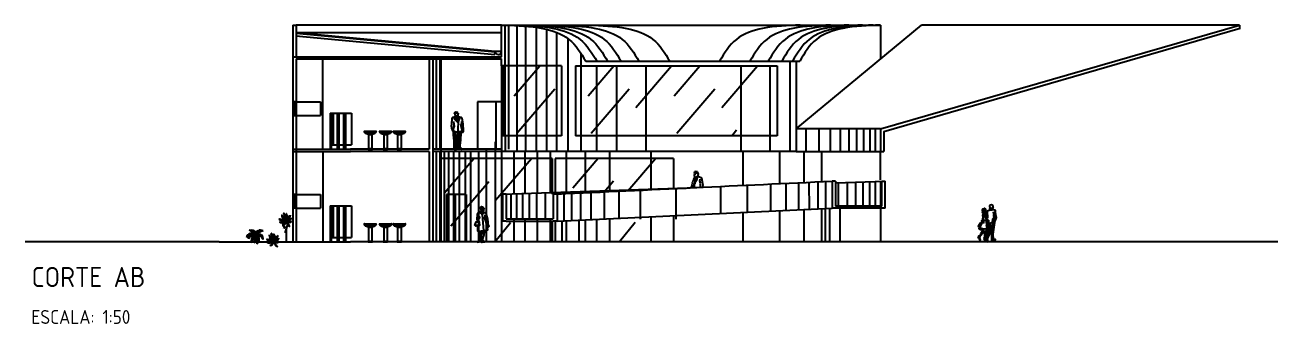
# Model space of a CAD drawing. Extents: x 115 to 1469, y 94 to 338.
# Drawn here: x 300.2 to 355.6, y 208.8 to 222 of the extents above; entities that cross this region are included whole.
import ezdxf

# ---------------------------------------------------------------- set-up
doc = ezdxf.new("R2010")
doc.units = 0
doc.layers.get('0').update_dxf_attribs({"linetype": 'CONTINUOUS'})
for name, color, linetype in [('1', 7, 'CONTINUOUS'), ('HACHURA', 1, 'CONTINUOUS'), ('L_DECA', 7, 'CONTINUOUS'), ('P_LMCT', 8, 'CONTINUOUS'), ('PAREDE', 6, 'CONTINUOUS'), ('VEGETACAO', 3, 'CONTINUOUS')]:
    doc.layers.add(name, color=color, linetype=linetype)
doc.styles.get("Standard").update_dxf_attribs({"font": 'ISOCP'})

# ---------------------------------------------------------------- blocks, each defined once
blk = doc.blocks.new('COQUEIRO')
at = {"layer": 'VEGETACAO', "color": 3, "linetype": 'Continuous'}
blk.add_circle((0.05, -0.16), 0.00953, dxfattribs=at)
for centre, radius, start, end in [((-0.58, 0.16), 0.0956, 230.2731, 263.4617), ((-0.55, 0.14), 0.0892, 207.9143, 243.3658), ((-0.58, 0.16), 0.111, 243.935, 280.8039), ((-0.41, 0.21), 0.215, 205.6847, 228.8035), ((-0.16, 1.15), 1.17, 247.7871, 277.883), ((-0.56, 0.14), 0.105, 246.9866, 292.3414), ((-0.51, 0.16), 0.149, 247.3528, 292.3836), ((-0.34, 0.22), 0.246, 207.5298, 229.9842), ((-0.35, 0.19), 0.194, 208.3365, 242.3039), ((-0.49, 0.2), 0.204, 260.4659, 293.5186), ((-0.25, 0.22), 0.26, 208.4871, 234.6056), ((-0.25, 0.16), 0.185, 206.4168, 243.6353), ((-0.27, 0.46), 0.126, 185.1349, 217.5259), ((-0.21, 0.45), 0.193, 198.128, 215.9464), ((-0.32, 0.36), 0.0712, 188.0675, 242.1386), ((0.09, 0.46), 0.476, 182.9668, 259.2216), ((-0.26, 0.37), 0.135, 200.7567, 234.9528), ((-0.27, 0.33), 0.111, 198.0801, 245.3084), ((-0.22, 0.36), 0.16, 147.4511, 171.1195), ((-0.24, 0.33), 0.131, 143.0351, 174.9902), ((-0.2, 0.36), 0.193, 207.8104, 244.988), ((-0.1, 0.24), 0.304, 210.8208, 234.9726), ((-0.23, 0.31), 0.12, 146.9211, 187.0151), ((-0.17, 0.36), 0.237, 218.3341, 247.2059), ((-0.2, 0.28), 0.13, 151.2763, 189.7632), ((-0.2, 0.28), 0.166, 219.6514, 260.4749), ((-0.15, 0.26), 0.168, 166.1343, 195.0599), ((-0.48, -0.05), 0.476, 289.6767, 5.9315), ((-0.15, 0.15), 0.181, 208.388, 247.9163), ((-0.13, 0.38), 0.295, 236.3634, 257.9949), ((-0.13, 0.24), 0.166, 172.7381, 203.0098), ((-0.13, 0.33), 0.269, 236.824, 265.8), ((-0.01, 0.23), 0.255, 180.5332, 200.9945), ((-0.03, 0.24), 0.289, 217.7478, 242.6917), ((-0.3, 0.33), 0.215, 52.6629, 75.7817), ((0.05, 0.24), 0.305, 184.3339, 203.7587), ((-0.12, 0.31), 0.275, 242.0966, 270.9498), ((-0.26, 0.48), 0.0892, 38.1006, 73.5521), ((-0.3, 0.27), 0.246, 51.4822, 73.9367), ((-0.04, 0.19), 0.185, 182.8812, 217.2905), ((-0.28, 0.51), 0.0956, 18.0047, 51.1933), ((-0.04, 0.53), 0.51, 249.9963, 268.3797), ((-0.26, 0.28), 0.194, 39.1625, 73.1299), ((-0.28, 0.51), 0.111, 0.6626, 37.5314), ((-1.17, -0.1), 1.17, 3.5835, 33.6794), ((-0.27, 0.17), 0.26, 46.8609, 72.9794), ((-0.05, 0.16), 0.142, 182.7518, 227.4485), ((0.05, 0.24), 0.312, 220.1991, 235.6262), ((-0.25, 0.49), 0.105, 349.125, 34.4798), ((-0.22, 0.18), 0.185, 37.8311, 75.0496), ((-0.26, 0.02), 0.304, 46.4938, 70.6456), ((0.09, 0.19), 0.256, 192.2086, 217.6751), ((-0.27, 0.44), 0.149, 349.0829, 34.1136), ((-0.19, 0.09), 0.181, 33.5502, 73.0784), ((0.11, 0.2), 0.259, 193.5624, 222.692), ((-0.03, 0.13), 0.147, 227.1388, 254.0555), ((-0.25, -0.04), 0.289, 38.7747, 63.7186), ((-0.3, 0.41), 0.204, 347.9478, 21.0006), ((0.07, 0.14), 0.167, 191.4918, 237.4538), ((-0.24, -0.12), 0.312, 45.8402, 61.2673), ((-0.33, 0.37), 0.261, 347.4771, 14.0082), ((-0.32, 0.33), 0.276, 343.6236, 11.7485), ((-0.14, -0.02), 0.147, 27.4109, 54.3276), ((-0.44, 0.28), 0.415, 346.7497, 9.4474), ((-0.47, 0.27), 0.466, 342.5956, 3.6479), ((-0.34, 0.22), 0.363, 335.5765, 3.9904), ((-0.27, 0.18), 0.302, 331.7284, 1.2298), ((0.74, 1.47), 1.21, 231.9861, 234.0507), ((-0.31, 0.26), 0.414, 318.8188, 35.0736), ((-0.05, 0.36), 0.139, 46.9209, 70.5892), ((-0.51, 0.87), 1.02, 300.1574, 330.2533), ((-0.29, 0.14), 0.316, 332.7885, 358.0296), ((0.35, 0.22), 0.414, 212.1088, 288.3636), ((-0.05, 0.47), 0.0894, 12.9337, 47.4601), ((-0.02, 0.35), 0.114, 43.0502, 75.0053), ((-0.18, 0.07), 0.225, 355.3484, 24.478), ((0.02, 0.28), 0.275, 269.3624, 294.6035), ((-0.06, 0.46), 0.109, 0.5145, 32.9054), ((-0.01, 0.33), 0.104, 31.0253, 71.1192), ((-0.17, 0.08), 0.223, 0.3652, 25.8318), ((-0.25, 0.38), 0.444, 309.6606, 328.0441), ((-0.01, 0.3), 0.113, 28.2771, 66.7641), ((0.03, 0.13), 0.145, 272.5176, 318.4796), ((-0.04, 0.25), 0.146, 22.9804, 51.906), ((-0.05, 0.14), 0.124, 350.5919, 35.2886), ((0.06, 0.28), 0.262, 268.3023, 297.8037), ((-0.1, 0.42), 0.167, 2.0939, 19.9124), ((-0.04, 0.23), 0.144, 15.0306, 45.3023), ((-0.11, 0.16), 0.222, 17.0459, 37.5071), ((-0.16, 0.13), 0.265, 14.2817, 33.7065), ((-0.07, 0.15), 0.161, 0.7499, 35.1592), ((-0.09, 0.28), 0.239, 307.0906, 335.9438), ((-0.05, 0.1), 0.128, 323.9848, 350.9015), ((-0.09, 0.29), 0.234, 312.2404, 341.2164), ((0.02, 0.42), 0.062, 335.9018, 29.9729), ((0.06, 0.36), 0.316, 272.1505, 300.5643), ((0.01, 0.19), 0.225, 287.2794, 316.409), ((-0.02, 0.39), 0.117, 343.0876, 17.2837), ((-0.01, 0.29), 0.144, 317.5655, 358.3889), ((-0.11, 0.33), 0.257, 320.0455, 341.677), ((-0.16, 0.14), 0.271, 342.4141, 357.8413), ((0.01, 0.37), 0.0962, 332.732, 19.9602), ((-0.05, 0.35), 0.168, 333.0524, 10.23), ((-0.08, 0.33), 0.206, 330.8344, 359.7063), ((0.03, 0.18), 0.223, 292.2962, 317.7628), ((-0.11, 0.18), 0.251, 335.3486, 0.2926), ((0.05, 0.47), 0.405, 279.1695, 300.2219), ((0.12, 0.09), 0.124, 282.5229, 327.2196), ((0.07, 0.45), 0.361, 283.3236, 306.0214), ((0.02, 0.18), 0.158, 330.1241, 9.6524), ((-0.06, 0.21), 0.264, 343.0677, 7.2196), ((0.13, 0.12), 0.161, 292.6809, 327.0902), ((0.16, 0.38), 0.24, 280.1975, 308.3224), ((0.08, 0.24), 0.161, 334.405, 11.6236), ((0.07, 0.19), 0.265, 306.2127, 325.6375), ((0.18, 0.4), 0.227, 284.051, 310.5822), ((0.12, 0.16), 0.222, 308.9769, 329.4381), ((0.05, 0.28), 0.226, 343.4348, 9.5533), ((0.23, 0.39), 0.177, 284.5217, 317.5745), ((0.29, 0.19), 0.206, 262.7654, 291.6372), ((0.14, 0.31), 0.169, 335.7364, 9.7039), ((0.27, 0.38), 0.13, 285.6568, 330.6875), ((0.21, 0.11), 0.144, 306.9615, 337.2333), ((0.32, 0.17), 0.168, 264.9834, 302.161), ((0.12, 0.33), 0.214, 348.0561, 10.5106), ((0.31, 0.39), 0.0913, 285.6989, 331.0537), ((0.23, 0.12), 0.146, 314.9114, 343.837), ((0.17, 0.36), 0.187, 349.2369, 12.3557), ((0.36, 0.12), 0.0962, 264.663, 311.8912), ((0.31, 0.42), 0.0966, 297.2365, 334.1054), ((0.3, 0.39), 0.0776, 334.6746, 10.1261), ((0.31, 0.42), 0.0831, 314.5786, 347.7673), ((0.28, 0.11), 0.113, 320.2081, 358.6951), ((0.36, 0.16), 0.117, 275.0186, 309.2147), ((0.32, 0.12), 0.104, 322.9563, 3.0502), ((0.41, 0.13), 0.062, 267.8328, 321.9039), ((0.33, 0.14), 0.114, 334.9811, 6.9363), ((0.36, 0.24), 0.167, 294.0249, 311.8434), ((0.33, 0.17), 0.139, 338.8519, 2.5202), ((-0.54, -0.1), 0.103, 238.6493, 273.1756), ((-1.39, -1.3), 1.39, 52.0587, 54.1233), ((-0.53, -0.09), 0.126, 253.2039, 285.5949), ((-0.4, 0.25), 0.476, 251.0358, 327.2906), ((-0.42, -0.07), 0.16, 215.5201, 239.1885), ((-0.4, -0.1), 0.131, 211.1041, 243.0592), ((-0.5, -0.04), 0.193, 266.197, 284.0154), ((-0.46, -0.17), 0.0712, 256.1365, 310.2076), ((-0.46, 0.24), 0.261, 267.4582, 293.9893), ((-0.38, -0.11), 0.12, 214.9901, 255.0841), ((-0.44, -0.11), 0.135, 268.8257, 303.0218), ((-0.34, -0.1), 0.13, 219.3453, 257.8322), ((-0.42, 0.24), 0.276, 269.718, 297.8428), ((-0.41, -0.14), 0.111, 266.1491, 313.3774), ((-0.3, -0.05), 0.168, 234.2033, 263.1289), ((-0.41, -0.07), 0.193, 275.8794, 313.057), ((-0.38, 0.36), 0.415, 272.019, 294.7167), ((-0.27, -0.04), 0.166, 240.8071, 271.0788), ((-0.4, -0.03), 0.237, 286.4031, 315.2749), ((-0.29, -0.31), 0.16, 254.1611, 277.8294), ((-0.38, 0.39), 0.466, 277.8185, 298.8708), ((-0.22, 0.06), 0.255, 248.6022, 269.0635), ((-0.37, -0.4), 0.126, 291.8449, 324.2358), ((-0.21, 0.13), 0.305, 252.4029, 271.8277), ((-0.26, -0.32), 0.131, 249.745, 281.7002), ((-0.34, -0.09), 0.166, 287.7204, 328.5439), ((-0.31, 0.28), 0.363, 277.476, 305.8899), ((-0.23, -0.31), 0.12, 253.6311, 293.725), ((-0.2, 0.02), 0.185, 250.9502, 285.3595), ((-0.37, -0.33), 0.193, 304.8379, 322.6564), ((-0.4, 0.01), 0.295, 304.4324, 326.0639), ((-0.21, -0.28), 0.13, 257.9862, 296.4732), ((-0.26, -0.41), 0.0712, 294.7774, 348.8486), ((-0.17, 0), 0.142, 250.8208, 295.5175), ((-0.25, 0.22), 0.302, 280.2366, 309.738), ((-0.35, -0.01), 0.269, 304.893, 333.869), ((-0.21, -0.22), 0.168, 272.8443, 301.7699), ((-0.29, -0.36), 0.135, 307.4666, 341.6627), ((-0.15, 0.14), 0.256, 260.2776, 285.7441), ((-0.15, 0.17), 0.259, 261.6314, 290.761), ((-0.24, -0.36), 0.111, 304.7901, 352.0184), ((-0.2, -0.19), 0.166, 279.448, 309.7198), ((-0.34, 0), 0.275, 310.1656, 339.0188), ((-0.12, 0.1), 0.167, 259.5608, 305.5228), ((-0.22, -0.08), 0.255, 287.2432, 307.7044), ((-0.29, -0.3), 0.193, 314.5204, 351.6979), ((-0.21, 0.24), 0.316, 283.4369, 308.6779), ((-0.25, -0.02), 0.305, 291.0438, 310.4686), ((-0.51, 0.14), 0.51, 318.0653, 336.4487), ((-0.18, -0.1), 0.185, 289.5911, 324.0004), ((-0.3, -0.27), 0.237, 325.0441, 353.9159), ((-0.23, 0.05), 0.259, 300.2723, 329.4019), ((-0.14, -0.1), 0.142, 289.4618, 334.1584), ((-0.22, 0.03), 0.256, 298.9185, 324.3851), ((-0.16, 0.01), 0.167, 298.2017, 344.1637), ((-0.21, -0.27), 0.166, 326.3614, 7.1848), ((-0.33, -0.24), 0.295, 343.0734, 4.7049), ((-0.28, -0.22), 0.269, 343.5339, 12.5099), ((-0.27, -0.21), 0.275, 348.8065, 17.6597), ((0.31, -0.18), 0.302, 160.3741, 189.8755), ((1.15, 0.23), 1.17, 192.2291, 222.325), ((0.11, 0.09), 0.145, 233.8766, 279.8386), ((0.38, -0.22), 0.363, 164.2222, 192.6361), ((0.15, -0.01), 0.147, 216.0566, 242.9733), ((0.22, 0.11), 0.312, 234.4859, 249.913), ((0.13, 0.15), 0.225, 248.6385, 277.768), ((0.51, -0.24), 0.466, 171.2413, 192.2936), ((0.27, 0.37), 0.444, 241.5916, 259.9751), ((0.25, 0.03), 0.289, 227.4204, 252.3643), ((0.13, 0.13), 0.223, 253.6553, 279.1219), ((0.3, 0), 0.239, 200.3806, 229.2339), ((0.49, -0.25), 0.415, 175.3954, 198.0931), ((0.21, -0.11), 0.181, 222.1958, 261.7241), ((0.15, 0.01), 0.124, 243.8819, 288.5786), ((0.31, 0), 0.234, 205.5304, 234.5064), ((0.27, -0.03), 0.304, 235.1395, 259.2913), ((0.38, -0.33), 0.276, 172.2693, 200.3941), ((0.23, 0.18), 0.239, 239.0216, 267.8748), ((0.18, 0.02), 0.161, 254.0399, 288.4492), ((0.25, -0.2), 0.185, 226.4768, 263.6953), ((0.39, -0.37), 0.261, 176.1228, 202.6539), ((0.35, 0.01), 0.257, 213.3355, 234.967), ((0.25, 0.18), 0.234, 244.1714, 273.1474), ((0.3, -0.18), 0.26, 235.5066, 261.625), ((0.37, -0.41), 0.204, 176.5935, 209.6462), ((0.18, 0.12), 0.265, 267.5717, 286.9965), ((0.29, -0.08), 0.144, 210.8556, 251.679), ((0.31, -0.28), 0.194, 227.8082, 261.7756), ((0.27, 0.22), 0.257, 251.9764, 273.608), ((0.34, -0.45), 0.149, 177.7285, 222.7593), ((0.2, 0.06), 0.222, 270.3359, 290.7972), ((0.35, -0.02), 0.206, 224.1245, 252.9963), ((0.34, -0.27), 0.246, 240.1279, 262.5823), ((0.28, 0.11), 0.144, 249.4965, 290.3199), ((0.24, -0.03), 0.144, 268.3206, 298.5923), ((0.33, -0.5), 0.105, 177.7707, 223.1255), ((0.36, -0.05), 0.168, 226.3424, 263.52), ((0.36, -0.33), 0.215, 241.3086, 264.4274), ((0.37, -0.51), 0.111, 189.3083, 226.1771), ((0.26, -0.04), 0.146, 276.2705, 305.1961), ((0.34, -0.48), 0.0892, 226.7463, 262.1978), ((0.37, -0.51), 0.0956, 206.6504, 239.839), ((0.36, -0.12), 0.0962, 226.022, 273.2503), ((0.29, -0.08), 0.113, 281.5672, 320.0541), ((0.39, -0.09), 0.117, 236.3776, 270.5737), ((0.33, -0.09), 0.104, 284.3154, 324.4093), ((0.4, -0.14), 0.062, 229.1918, 283.263), ((0.43, -0.03), 0.167, 255.384, 273.2024), ((0.35, -0.09), 0.114, 296.3402, 328.2953), ((0.37, -0.06), 0.139, 300.2109, 323.8793)]:
    blk.add_arc(centre, radius, start, end, dxfattribs=at)
blk = doc.blocks.new('AV5')
at = {"layer": 'VEGETACAO', "xscale": 0.5, "yscale": 0.5, "zscale": 0.5}
blk.add_blockref('COQUEIRO', (-0.028, 0.096), dxfattribs=at)
blk = doc.blocks.new('AV6')
h = blk.add_hatch(color=106)
h.paths.add_polyline_path([(-0.079, 0.093, -0.175433), (-0.066, 0.093, -0.022246), (-0.026, 0.08, -0.504406), (0.279, 0.291, -0.005016), (0.285, 0.291, 0.526482), (-0.054, 0.138, 0.288035), (-0.31, 0.32, 0.009659), (-0.32, 0.318, -0.219762), (-0.101, 0.134, 0.597519), (-0.448, -0.003, -0.005016), (-0.443, 0.002, -0.513349)])
h.paths.add_polyline_path([(0.011, 0.089, 0.017799), (0.003, 0.067, -0.005772), (0.013, 0.062, 0.030703), (-0.012, 0.032, -0.506864), (0.277, -0.08, 0.014459), (0.279, -0.07, 0.525417)])
h = blk.add_hatch(color=74)
h.paths.add_polyline_path([(-0.099, 0.068, -0.022677), (-0.086, 0.088, -0.094648), (-0.079, 0.093, 0.513349), (-0.443, 0.002, -0.291066)])
h.paths.add_polyline_path([(-0.074, -0.235, 0.011523), (-0.066, -0.245, -0.264453), (0.013, 0.062, 0.028086), (-0.035, 0.083, 0.353279)])
h.paths.add_polyline_path([(0.279, -0.07, 0.577919), (0.032, 0.13, 0.035308), (0.011, 0.089, -0.525417)])
h.paths.add_polyline_path([(-0.31, 0.32, -0.288035), (-0.054, 0.138, -0.074612), (-0.033, 0.202, 0.314228)])
h.paths.add_polyline_path([(-0.057, -0.186, -0.00232), (-0.058, -0.189, 0.266418), (0.008, 0, 0.028355), (-0.011, 0.033, 0.00267), (-0.012, 0.032, 0.015403), (-0.024, 0.016, -0.246599)])
h = blk.add_hatch(color=72)
h.paths.add_polyline_path([(-0.026, 0.08, -0.017106), (0.003, 0.067, -0.295443), (0.279, 0.291, 0.504406)])
h.paths.add_polyline_path([(-0.221, -0.23, -0.162584), (-0.133, -0.035, -0.098869), (-0.1, 0.065, 0.046042), (-0.136, 0.074, 0.325454)])
h.paths.add_polyline_path([(-0.024, 0.016, 0.02315), (-0.039, -0.009, -0.137861), (-0.057, -0.186, 0.246599)])
h.paths.add_polyline_path([(-0.329, 0.071, 0.21466), (-0.361, -0.066, -0.015101), (-0.357, -0.054, -0.301897), (-0.263, 0.088, 0.052527)])
h.paths.add_polyline_path([(0.029, -0.269, 0.358442), (0.08, 0.062, 0.066648), (0.029, 0.052, -0.296118)])
h = blk.add_hatch(color=3)
h.paths.add_polyline_path([(0.029, 0.052, 0.057851), (-0.011, 0.033, -0.240197), (0.021, -0.275, 0.009659), (0.029, -0.269, 0.296118)])
h.paths.add_polyline_path([(-0.035, 0.083, 0.017041), (-0.066, 0.093, 0.274641), (-0.086, 0.088, 0.336018), (-0.074, -0.235, -0.353279)])
h.paths.add_polyline_path([(-0.1, 0.065, -0.003329), (-0.099, 0.068, 0.128581), (-0.263, 0.088, 0.301897), (-0.357, -0.054, -0.411027)])
at = {"layer": 'P_LMCT'}
for centre, radius, start, end in [((-0.237, -0.028), 0.212, 35.3303, 173.1806), ((-0.219, -0.236), 0.327, 68.4571, 134.5207), ((-0.229, -0.083), 0.231, 49.6374, 158.3383), ((-0.193, -0.032), 0.172, 142.8513, 191.3124), ((-0.168, -0.124), 0.201, 70.2322, 163.0686), ((-0.203, -0.054), 0.154, 110.8015, 180.4803), ((-0.41, -0.012), 0.342, 25.229, 77.1188), ((-0.256, 0.062), 0.263, 30.1642, 106.8497), ((-0.327, 0.026), 0.295, 16.1293, 87.9282), ((0.03, -0.136), 0.268, 128.4295, 200.5403), ((0.09, -0.192), 0.313, 129.4512, 186.0898), ((0.134, -0.066), 0.268, 144.805, 221.8306), ((0.142, -0.1), 0.255, 134.0736, 213.9976), ((-0.072, 0.074), 0.02, 73.4657, 136.0217), ((0.243, -0.161), 0.32, 135.7047, 195.147), ((-0.2, -0.358), 0.471, 63.0896, 73.4657), ((-0.233, -0.053), 0.22, 321.1847, 18.3975), ((0.168, 0.098), 0.226, 58.725, 177.7875), ((0.041, 0.104), 0.0912, 190.3947, 191.4808), ((0.204, 0.073), 0.231, 71.2185, 178.2095), ((0.091, -0.13), 0.193, 12.0444, 122.5933), ((-0.297, -0.152), 0.342, 336.5963, 32.8642), ((0.314, -0.034), 0.327, 95.0361, 162.0233), ((0.091, -0.083), 0.189, 0.7549, 114.8716), ((-0.147, -0.072), 0.263, 306.8653, 30.7421), ((0.013, 0.062), 0, 306.1793, 0), ((-0.218, -0.108), 0.295, 325.7868, 32.9122), ((0.098, -0.041), 0.184, 344.5826, 111.1809), ((0.115, -0.264), 0.338, 137.2327, 174.171), ((-0.189, -0.037), 0.201, 309.5461, 10.3854), ((-0.362, -0.066), 0.328, 336.5687, 9.9121)]:
    blk.add_arc(centre, radius, start, end, dxfattribs=at)
blk = doc.blocks.new('G2PESS10')
for points in [[(-0.094, 1.32), (-0.142, 1.281), (-0.188, 1.26), (-0.2, 1.231), (-0.195, 1.193), (-0.214, 1.029), (-0.209, 0.984), (-0.192, 0.974)], [(0.054, 1.345), (0.07, 1.335), (0.053, 1.291), (0.021, 1.228), (0.007, 1.273), (-0.066, 1.353), (-0.096, 1.321), (0.022, 1.222), (0.08, 0.492)], [(-0.066, 1.353), (-0.036, 1.356)], [(-0.052, 1.339), (-0.036, 1.346), (0.019, 1.287), (0.054, 1.328), (0.054, 1.359)], [(-0.009, 1.415), (-0.041, 1.394)], [(-0.038, 1.396), (-0.036, 1.346)], [(0.018, 1.501), (-0.005, 1.474), (-0.009, 1.418)], [(0.026, 1.229), (0.073, 1.265), (0.106, 1.322)], [(0.063, 1.393), (0.083, 1.396)], [(0.072, 1.426), (0.07, 1.42)], [(0.087, 1.411), (0.083, 1.396), (0.081, 1.392)], [(0.101, 1.504), (0.106, 1.473), (0.095, 1.451)], [(-0.295, 0.742), (-0.236, 0.891), (-0.13, 0.899), (-0.136, 0.767)], [(0.168, 1.052), (0.139, 1.079), (0.158, 1.085), (0.139, 1.079), (0.213, 0.744), (0.238, 0.668), (0.253, 0.527), (0.142, 0.499), (-0.015, 0.481), (-0.112, 0.471), (-0.165, 0.49), (-0.164, 0.724)], [(-0.13, 0.908), (-0.106, 0.864), (-0.092, 0.737)], [(-0.106, 0.478), (-0.106, 0.45), (-0.107, 0.434), (-0.108, 0.421), (-0.11, 0.408), (-0.111, 0.397), (-0.113, 0.387), (-0.114, 0.378), (-0.116, 0.369), (-0.117, 0.361), (-0.118, 0.354), (-0.118, 0.347), (-0.118, 0.34), (-0.118, 0.333), (-0.118, 0.325), (-0.117, 0.318), (-0.116, 0.31), (-0.115, 0.301), (-0.114, 0.291), (-0.112, 0.282), (-0.111, 0.272), (-0.109, 0.261), (-0.107, 0.251), (-0.105, 0.241), (-0.104, 0.232), (-0.103, 0.223), (-0.101, 0.214), (-0.1, 0.206), (-0.1, 0.198), (-0.099, 0.19), (-0.098, 0.182), (-0.098, 0.175), (-0.098, 0.168), (-0.098, 0.16), (-0.099, 0.153), (-0.099, 0.146), (-0.1, 0.139), (-0.101, 0.131), (-0.102, 0.124), (-0.103, 0.117), (-0.105, 0.11), (-0.107, 0.102), (-0.109, 0.095), (-0.112, 0.087), (-0.115, 0.079), (-0.119, 0.072), (-0.123, 0.064), (-0.127, 0.057), (-0.132, 0.049)], [(-0.059, 0.071), (-0.096, 0.039)]]:
    blk.add_lwpolyline(points)
for points in [[(-0.127, 1.155), (-0.138, 1.126), (-0.17, 1.109), (-0.193, 0.968), (-0.169, 0.945), (-0.135, 0.951), (-0.149, 0.975), (-0.119, 1.059), (-0.151, 1.066), (-0.101, 1.062, 0.383339), (-0.08, 1.078), (-0.077, 1.092, 0.395988), (-0.092, 1.115), (-0.127, 1.124)], [(-0.003, 1.386), (0.046, 1.362), (0.057, 1.358), (0.063, 1.358), (0.067, 1.359), (0.071, 1.36), (0.073, 1.362), (0.076, 1.366), (0.078, 1.372), (0.08, 1.386), (0.081, 1.388), (0.063, 1.393, 0.087351), (0.081, 1.392), (0.081, 1.388)], [(0.07, 1.335), (0.132, 1.314), (0.206, 1.25), (0.233, 1.12), (0.263, 1.016), (0.275, 0.903), (0.276, 0.856), (0.213, 0.846), (0.146, 1.049, -0.101155), (0.139, 1.079, -0.153475), (0.149, 1.109, 0.119346), (0.163, 1.147, 0.075102), (0.162, 1.176, 0.060308), (0.151, 1.211)], [(0.077, 1.411), (0.095, 1.411, 0.417271), (0.098, 1.417), (0.086, 1.452)], [(0.27, 0.855, 0.041442), (0.275, 0.814, 0.050757), (0.284, 0.783, 0.061563), (0.302, 0.751, -0.079402), (0.315, 0.726, -0.119683), (0.318, 0.699, -0.122458), (0.307, 0.675, -0.212397), (0.276, 0.657, -0.345085), (0.257, 0.67, -0.155305), (0.256, 0.684, 0.150925), (0.256, 0.698, 0.161366), (0.244, 0.714, -0.201497), (0.236, 0.728, -0.163244), (0.238, 0.742, 0.091432), (0.245, 0.765, 0.094266), (0.242, 0.805, 0.093846), (0.222, 0.847)], [(-0.096, 0.039), (-0.122, 0.036), (-0.132, 0.049), (-0.192, 0.01), (-0.181, 0, 0.182611), (-0.071, 0.03), (-0.075, 0.005), (-0.063, 0.009, 0.23869), (-0.059, 0.071), (-0.057, 0.114), (-0.053, 0.188), (-0.044, 0.269), (-0.024, 0.32), (-0.016, 0.388), (-0.027, 0.426), (-0.012, 0.479)], [(0.031, 0.486), (0.041, 0.461), (0.022, 0.413), (0.003, 0.37), (0.001, 0.309), (0.004, 0.231), (0, 0.162), (0.003, 0.112), (-0.009, 0.063), (-0.016, 0.047), (-0.01, 0.001), (0.006, 0.002), (0.008, 0.02), (0.034, 0.004), (0.14, 0.007), (0.136, 0.019, -0.114162), (0.06, 0.058), (0.051, 0.08), (0.053, 0.123), (0.063, 0.183), (0.09, 0.26), (0.107, 0.314), (0.115, 0.373), (0.12, 0.446), (0.136, 0.495)]]:
    blk.add_lwpolyline(points, format="xyb")
at = {"const_width": 0.01}
for points in [[(0.037, 1.174, 1), (0.047, 1.174, 1)], [(0.045, 1.085, 1), (0.055, 1.085, 1)], [(0.053, 0.983, 1), (0.063, 0.983, 1)], [(0.062, 0.868, 1), (0.072, 0.868, 1)], [(0.07, 0.765, 1), (0.08, 0.765, 1)], [(0.078, 0.661, 1), (0.088, 0.661, 1)]]:
    blk.add_lwpolyline(points, format="xyb", close=True, dxfattribs=at)
blk.add_lwpolyline([(-0.14, 0.765), (-0.089, 0.731), (-0.263, 0.71), (-0.301, 0.746)], close=True)
at = {"const_width": 0.00619}
for points in [[(-0.236, 0.884), (-0.192, 0.999)], [(-0.139, 0.883), (-0.144, 0.984)]]:
    blk.add_lwpolyline(points, dxfattribs=at)
for centre, radius, start, end in [((0.062, 1.45), 0.0223, 46.4568, 143.9321), ((0.105, 1.453), 0.0198, 85.6013, 122.4712), ((0.032, 0.094), 0.0509, 215.7434, 307.483)]:
    blk.add_arc(centre, radius, start, end)
for points in [[(0.018, 1.501), (-0.077, 1.573), (-0.005, 1.474), (-0.101, 1.528)], [(-0.005, 1.474), (-0.101, 1.528), (-0.009, 1.415), (-0.07, 1.426)], [(-0.007, 1.614), (0.08, 1.585), (-0.077, 1.573), (0.118, 1.531)], [(-0.077, 1.573), (0.118, 1.531), (0.018, 1.501), (0.102, 1.504)], [(-0.009, 1.415), (-0.07, 1.426), (-0.041, 1.394)], [(0.056, 1.457), (0.07, 1.456), (0.061, 1.451)], [(0.09, 1.458), (0.093, 1.45), (0.093, 1.46)]]:
    blk.add_solid(points)
blk = doc.blocks.new('BEL02')
at = {"layer": 'L_DECA'}
for p, q in [((-25.7, 80), (25.7, 80)), ((-25.7, 75.4), (-25.7, 76.4)), ((-7.5, 66), (-7.5, 3.4)), ((7.5, 66), (7.5, 3.4)), ((25.7, 75.4), (25.7, 76.4)), ((-8.5, 0), (8.5, 0))]:
    blk.add_line(p, q, dxfattribs=at)
at = {"layer": 'L_DECA', "color": 1}
for p, q in [((-25.7, 76.4), (25.7, 76.4)), ((-24.7, 74.4), (24.7, 74.4)), ((-8.5, 2), (8.5, 2)), ((-7.5, 3.4), (7.5, 3.4))]:
    blk.add_line(p, q, dxfattribs=at)
at = {"layer": 'L_DECA'}
for centre, radius, start, end in [((-25.7, 78.2), 1.8, 90, 270), ((-24.7, 75.4), 1, 180, 270), ((0, 105.8), 39.9, 231.7882, 257.9127), ((-7.2, 67.2), 1.22, 201.6862, 256.97), ((7.2, 67.2), 1.22, 283.03, 338.3138), ((0, 105.8), 39.9, 282.0873, 308.2118), ((24.7, 75.4), 1, 270, 0), ((25.7, 78.2), 1.8, 270, 90), ((-8.5, 1), 1, 90, 180), ((-8.5, 1), 1, 180, 270), ((-7.1, 2), 1.39, 106.2226, 181.4441), ((7.1, 2), 1.39, 358.5559, 73.7774), ((8.5, 1), 1, 0, 90), ((8.5, 1), 1, 270, 0)]:
    blk.add_arc(centre, radius, start, end, dxfattribs=at)
at = {"layer": 'L_DECA', "color": 1}
for radius, start, end in [(39.9, 257.9127, 282.0873), (40.5, 259.3245, 280.6755)]:
    blk.add_arc((0, 105.8), radius, start, end, dxfattribs=at)
blk = doc.blocks.new('BIFMAN13')
for points in [[(-0.071, 1.281), (-0.097, 1.326), (-0.074, 1.368), (-0.106, 1.396), (-0.104, 1.413), (-0.059, 1.418), (-0.079, 1.45), (-0.112, 1.451), (-0.076, 1.461), (-0.084, 1.479), (-0.072, 1.492), (-0.081, 1.505), (-0.096, 1.508), (-0.08, 1.513), (-0.086, 1.543), (-0.101, 1.596), (-0.151, 1.619), (-0.158, 1.608), (-0.15, 1.595), (-0.186, 1.591), (-0.245, 1.568), (-0.274, 1.537), (-0.258, 1.456), (-0.245, 1.412), (-0.263, 1.424), (-0.247, 1.395), (-0.214, 1.384), (-0.196, 1.392), (-0.196, 1.367), (-0.221, 1.352), (-0.22, 1.306), (-0.251, 1.248), (-0.241, 1.144), (-0.252, 1.088), (-0.195, 1.015), (-0.28, 1.007), (-0.304, 0.99), (-0.268, 0.95), (-0.317, 0.902), (-0.368, 0.863), (-0.473, 0.704), (-0.374, 0.722), (-0.323, 0.868), (-0.291, 0.891), (-0.285, 0.878), (-0.35, 0.734), (-0.4, 0.625), (-0.445, 0.597), (-0.349, 0.544), (-0.235, 0.539), (-0.179, 0.541), (-0.194, 0.523), (-0.256, 0.485), (-0.346, 0.317), (-0.39, 0.239), (-0.428, 0.214), (-0.46, 0.217), (-0.461, 0.2), (-0.467, 0.12), (-0.446, 0.153), (-0.432, 0.128), (-0.427, 0.078), (-0.38, 0.031), (-0.359, 0.025), (-0.382, 0.081), (-0.403, 0.105), (-0.387, 0.089), (-0.376, 0.207), (-0.189, 0.412), (-0.146, 0.462), (-0.155, 0.405), (-0.156, 0.326), (-0.143, 0.23), (-0.154, 0.143), (-0.179, 0.097), (-0.14, 0.004), (-0.148, 0.056), (-0.125, 0.051), (-0.076, 0.01), (-0.033, 0.019), (-0.111, 0.13), (-0.112, 0.156), (-0.044, 0.54), (-0.046, 0.559), (0.044, 0.578), (0.034, 0.83), (0.013, 0.947), (-0.04, 1.024), (0.004, 1.013), (0.013, 1.057), (-0.046, 1.078), (-0.075, 1.106), (-0.109, 1.171), (-0.113, 1.256), (-0.097, 1.205), (-0.071, 1.276)], [(0.2, 1.792), (0.134, 1.769), (0.107, 1.728), (0.115, 1.663), (0.107, 1.639), (0.125, 1.57), (0.139, 1.564), (0.105, 1.525), (-0.005, 1.469), (-0.02, 1.451), (-0.037, 1.371), (-0.108, 1.189), (-0.102, 1.145), (-0.078, 1.108), (-0.006, 1.073), (0.011, 0.844), (0.038, 0.851), (0.026, 0.836), (0.042, 0.538), (0.033, 0.52), (0.065, 0.498), (0.025, 0.483), (0.036, 0.466), (-0.049, 0.196), (-0.058, 0.164), (-0.033, 0.173), (-0.074, 0.099), (-0.044, 0.072), (-0.056, 0.076), (-0.064, -0.009), (-0.043, -0.063), (-0.005, -0.072), (0.013, 0.002), (-0.017, 0.068), (-0.027, 0.071), (-0.03, 0.143), (-0.005, 0.049), (0.02, 0.12), (-0.002, 0.164), (0.018, 0.128), (0.173, 0.406), (0.192, 0.583), (0.2, 0.539), (0.206, 0.379), (0.197, 0.234), (0.199, 0.029), (0.194, 0.005), (0.261, 0.012), (0.252, 0.026), (0.275, 0.026), (0.306, 0.009), (0.403, 0.018), (0.408, 0.034), (0.327, 0.06), (0.301, 0.079), (0.293, 0.303), (0.37, 0.899), (0.348, 0.955), (0.37, 0.931), (0.38, 0.968), (0.354, 0.974), (0.387, 0.965), (0.454, 1.152), (0.424, 1.262), (0.396, 1.462), (0.385, 1.442), (0.397, 1.505), (0.296, 1.541), (0.248, 1.588), (0.274, 1.637), (0.289, 1.712), (0.273, 1.755)]]:
    blk.add_lwpolyline(points, close=True)
for points in [[(-0.113, 1.396), (-0.176, 1.41), (-0.176, 1.432), (-0.151, 1.428), (-0.166, 1.445), (-0.179, 1.437), (-0.207, 1.441), (-0.202, 1.46), (-0.239, 1.478), (-0.2, 1.477), (-0.218, 1.524), (-0.179, 1.485), (-0.176, 1.498), (-0.196, 1.514), (-0.169, 1.523), (-0.169, 1.567), (-0.146, 1.584), (-0.094, 1.548)], [(-0.194, 1.121), (-0.177, 1.18), (-0.175, 1.263), (-0.169, 1.318), (-0.136, 1.334), (-0.184, 1.364)], [(-0.164, 1.51), (-0.136, 1.516), (-0.119, 1.511), (-0.136, 1.505), (-0.12, 1.498)], [(0.009, 1.142), (0.012, 1.217), (-0.007, 1.241), (0.022, 1.266), (-0.002, 1.287), (0.008, 1.309), (-0.004, 1.409), (-0.003, 1.447)], [(0.059, 1.01), (0.048, 0.853), (0.162, 0.879), (0.253, 0.898), (0.262, 1.079), (0.278, 0.918), (0.341, 0.98), (0.332, 1.034), (0.339, 1.088), (0.332, 1.134), (0.32, 1.18), (0.346, 1.19), (0.352, 1.148), (0.325, 1.203), (0.324, 1.255), (0.342, 1.291), (0.315, 1.282), (0.34, 1.338), (0.314, 1.322), (0.305, 1.413), (0.325, 1.437)], [(0.132, 1.676), (0.124, 1.671), (0.127, 1.656), (0.135, 1.641), (0.132, 1.625), (0.139, 1.588)], [(0.125, 1.527), (0.191, 1.543), (0.251, 1.545)], [(0.126, 1.672), (0.139, 1.674), (0.152, 1.648), (0.179, 1.607), (0.199, 1.602)], [(0.276, 1.671), (0.281, 1.647), (0.268, 1.636)], [(-0.176, 1.015), (-0.091, 1.024), (-0.072, 0.92), (-0.057, 0.799), (0, 0.598), (-0.05, 0.79), (-0.029, 0.6), (-0.096, 0.579), (-0.177, 0.564), (-0.366, 0.61), (-0.284, 0.536), (-0.438, 0.594), (-0.36, 0.621)], [(-0.225, 0.951), (-0.253, 0.963), (-0.253, 0.985), (-0.211, 1.001), (-0.18, 1.027), (-0.195, 1.076), (-0.205, 1.141), (-0.218, 1.231)], [(-0.246, 0.912), (-0.19, 0.999), (-0.226, 0.824)], [(-0.014, 0.203), (0.078, 0.47), (0.14, 0.414), (0.096, 0.512), (0.143, 0.495), (0.099, 0.539), (0.109, 0.863)], [(0.122, 0.876), (0.147, 0.749), (0.159, 0.759), (0.186, 0.746), (0.169, 0.733), (0.157, 0.724), (0.192, 0.618)], [(0.25, 0.865), (0.228, 0.595)], [(0.316, 0.803), (0.24, 0.436)], [(0.338, 0.794), (0.259, 0.306)]]:
    blk.add_lwpolyline(points)
blk = doc.blocks.new('G2PESSO1')
for points in [[(-0.111, 1.444), (-0.218, 1.409, 0.28381), (-0.25, 1.37), (-0.272, 1.128), (-0.279, 1.026), (-0.263, 0.939), (-0.221, 0.826), (-0.192, 0.833)], [(0.234, 0.821), (0.264, 0.821), (0.261, 0.857), (0.253, 1.115), (0.206, 1.374, 0.28381), (0.172, 1.411), (0.043, 1.449)]]:
    blk.add_lwpolyline(points, format="xyb")
for points in [[(-0.186, 1.236), (-0.167, 1.114), (-0.169, 1.072)], [(-0.092, 1.491), (-0.094, 1.46), (-0.153, 1.405), (-0.12, 1.394), (-0.149, 1.362), (0.028, 1.178), (0.099, 1.384), (0.052, 1.403), (0.073, 1.422), (0.022, 1.466), (0.014, 1.434), (0.024, 1.195), (-0.097, 1.435), (-0.094, 1.46), (-0.039, 1.43), (0.022, 1.466), (0.022, 1.525), (0.024, 1.544), (0.043, 1.581), (0.038, 1.6)], [(-0.115, 1.662), (-0.127, 1.617)], [(-0.118, 1.586), (-0.117, 1.543), (-0.099, 1.492), (-0.073, 1.487), (-0.039, 1.491)], [(-0.099, 1.605), (-0.101, 1.567)], [(-0.086, 1.417), (-0.059, 1.394), (-0.039, 1.43), (-0.016, 1.397), (0.017, 1.416)], [(-0.048, 1.607), (-0.002, 1.605), (-0.046, 1.615)], [(0.026, 1.18), (0.013, 0.944)], [(0.015, 1.563), (0.017, 1.544)], [(0.17, 1.243), (0.156, 1.082), (0.168, 1.04)], [(-0.21, 0.829), (-0.19, 0.758)], [(-0.179, 1.039), (-0.149, 0.979), (-0.13, 1.028), (-0.168, 1.073), (-0.187, 1.014), (-0.192, 0.83), (-0.192, 0.645), (-0.168, 0.384), (-0.164, 0.09), (-0.061, 0.085), (-0.062, 0.142), (-0.063, 0.193), (-0.064, 0.226), (-0.041, 0.379), (-0.037, 0.499), (0, 0.661)], [(-0.192, 0.839), (-0.162, 0.818), (-0.135, 0.803), (-0.109, 0.792), (-0.084, 0.785), (-0.06, 0.782), (-0.036, 0.781), (-0.012, 0.781), (0.012, 0.782), (0.036, 0.784), (0.06, 0.785), (0.084, 0.788), (0.108, 0.792), (0.132, 0.798), (0.155, 0.806), (0.177, 0.817), (0.199, 0.832)], [(-0.112, 0.793), (-0.115, 0.088)], [(0, 0.782), (0, 0.191), (-0.008, 0.099), (0.118, 0.091), (0.118, 0.193), (0.147, 0.407), (0.138, 0.495), (0.176, 0.816)], [(0.014, 0.943), (0.008, 0.784)], [(0.082, 0.788), (0.072, 0.423), (0.044, 0.095)], [(0.134, 1.096), (0.156, 1.082), (0.122, 1.058)], [(0.206, 0.802), (0.205, 0.792), (0.205, 0.783), (0.206, 0.776), (0.209, 0.77), (0.213, 0.765), (0.217, 0.761), (0.223, 0.758), (0.228, 0.756), (0.234, 0.756), (0.24, 0.756), (0.246, 0.759), (0.251, 0.764), (0.254, 0.772), (0.257, 0.784), (0.257, 0.801), (0.256, 0.822)], [(-0.063, 0.085), (-0.06, 0.055), (-0.044, 0.025), (-0.06, 0), (-0.14, 0.005), (-0.151, 0.029), (-0.139, 0.089)], [(0.071, 0.061), (0.144, 0.065), (0.168, 0.038), (0.171, 0.004), (0, 0.006), (-0.002, 0.072), (0.002, 0.099)], [(0.113, 0.075), (0.107, 0.092)]]:
    blk.add_lwpolyline(points)
for points in [[(-0.132, 1.617), (-0.094, 1.617), (-0.046, 1.617), (-0.051, 1.589), (-0.082, 1.588), (-0.089, 1.615), (-0.099, 1.615), (-0.104, 1.586), (-0.13, 1.586)], [(0.148, 1.029), (0.212, 0.778), (0.243, 0.789), (0.171, 1.04)]]:
    blk.add_lwpolyline(points, close=True)
at = {"const_width": 0.00625}
for points in [[(0.034, 1.106, 1), (0.04, 1.106, 1)], [(0.022, 0.855, 1), (0.028, 0.855, 1)], [(0.025, 0.944, 1), (0.032, 0.944, 1)], [(0.029, 1.023, 1), (0.036, 1.023, 1)]]:
    blk.add_lwpolyline(points, format="xyb", close=True, dxfattribs=at)
blk.add_arc((-0.107, -0.009), 0.0721, 28.6224, 123.307)
for points in [[(-0.127, 1.664), (-0.09, 1.656), (-0.111, 1.685), (-0.064, 1.683)], [(-0.111, 1.685), (0.02, 1.679), (-0.074, 1.707)], [(-0.028, 1.671), (0.042, 1.659), (-0.111, 1.685), (0.02, 1.679)], [(0.001, 1.572), (0.036, 1.6), (-0.028, 1.671), (0.042, 1.659)], [(-0.111, 1.544), (-0.106, 1.557), (-0.066, 1.543), (-0.073, 1.557)], [(-0.04, 1.431), (-0.052, 1.407), (-0.023, 1.407), (-0.033, 1.387)], [(-0.033, 1.387), (0.02, 1.272), (-0.03, 1.302), (0.024, 1.195)]]:
    blk.add_solid(points)

msp = doc.modelspace()

# ---------------------------------------------------------------- linework, layer by layer
for p, q in [((329.757, 215.231), (329.729, 215.093)), ((329.839, 215.275), (329.757, 215.231)), ((329.791, 215.505), (329.769, 215.43)), ((329.769, 215.43), (329.783, 215.407)), ((329.783, 215.407), (329.77, 215.378)), ((329.77, 215.378), (329.779, 215.303)), ((329.779, 215.303), (329.839, 215.275)), ((329.856, 215.517), (329.791, 215.505)), ((329.807, 215.493), (329.873, 215.484)), ((329.85, 215.409), (329.807, 215.407)), ((329.817, 215.224), (329.807, 215.195)), ((329.838, 215.218), (329.807, 215.081)), ((329.844, 215.25), (329.816, 215.212)), ((329.816, 215.212), (329.838, 215.218)), ((329.841, 215.271), (329.817, 215.224)), ((329.824, 215.419), (329.85, 215.409)), ((329.852, 215.266), (329.841, 215.277)), ((329.841, 215.277), (329.844, 215.25)), ((329.874, 215.264), (329.852, 215.266)), ((329.92, 215.509), (329.856, 215.517)), ((329.873, 215.484), (329.918, 215.498)), ((329.937, 215.306), (329.874, 215.264)), ((329.888, 215.144), (329.937, 215.306)), ((329.918, 215.498), (329.898, 215.475)), ((329.898, 215.475), (329.907, 215.415)), ((329.907, 215.415), (329.94, 215.431)), ((329.961, 215.418), (329.92, 215.509)), ((329.936, 215.33), (329.947, 215.355)), ((329.952, 215.315), (329.936, 215.33)), ((329.94, 215.431), (329.949, 215.409)), ((329.947, 215.355), (329.961, 215.418)), ((329.987, 215.277), (329.952, 215.315)), ((330.114, 215.223), (329.987, 215.277)), ((330.165, 214.98), (330.114, 215.223)), ((329.681, 214.942), (329.637, 214.82)), ((329.698, 215.015), (329.678, 214.979)), ((329.678, 214.979), (329.681, 214.942)), ((329.712, 215.045), (329.696, 215.026)), ((329.696, 215.026), (329.698, 215.015)), ((329.729, 215.093), (329.708, 215.052)), ((329.708, 215.052), (329.712, 215.045)), ((329.73, 214.809), (329.774, 214.932)), ((329.779, 214.829), (329.769, 214.799)), ((329.774, 214.932), (329.772, 214.99)), ((329.772, 214.99), (329.779, 214.829)), ((329.807, 215.195), (329.805, 214.968)), ((329.805, 214.968), (329.851, 215.089)), ((329.851, 215.089), (329.888, 215.144)), ((330.03, 215.108), (330.037, 215.162)), ((330.049, 215.007), (330.03, 215.108)), ((330.037, 215.162), (330.045, 215.177)), ((330.048, 214.977), (330.049, 215.007)), ((330.056, 214.944), (330.048, 214.977)), ((330.049, 214.883), (330.056, 214.944)), ((330.05, 214.778), (330.049, 214.883)), ((330.155, 214.843), (330.168, 214.939)), ((330.178, 214.848), (330.155, 214.843)), ((330.159, 214.966), (330.165, 214.98)), ((330.168, 214.939), (330.159, 214.966))]:
    msp.add_line(p, q)
msp.add_lwpolyline([(329.868, 215.127), (329.862, 215.207), (329.869, 215.224), (329.856, 215.238), (329.892, 215.198)])
at = {"layer": '1', "color": 6}
for p, q in [((312.006, 222.002), (312.16, 222.002)), ((312.006, 222.002), (312.006, 218.602)), ((312.16, 222.002), (312.16, 220.602)), ((321.252, 222.002), (321.402, 222.002)), ((321.252, 220.602), (321.252, 222.002)), ((321.402, 220.202), (321.402, 222.002)), ((338.018, 217.402), (353.913, 222.002)), ((353.913, 222.002), (353.913, 221.845)), ((312.157, 221.638), (320.965, 220.823)), ((312.16, 221.668), (320.968, 220.853)), ((338.168, 217.289), (353.954, 221.857)), ((321.25, 220.827), (321.252, 220.826)), ((312.16, 220.502), (312.16, 218.602)), ((318.041, 220.502), (318.041, 216.502)), ((318.2, 220.502), (318.2, 212.402)), ((321.252, 220.202), (321.252, 220.502)), ((321.402, 220.202), (321.252, 220.202)), ((321.302, 220.202), (321.302, 217.102)), ((321.352, 220.202), (321.352, 217.102)), ((312.16, 218.602), (312.006, 218.602)), ((312.16, 218.602), (312.006, 218.602)), ((312.056, 218.602), (312.056, 218.002)), ((312.11, 218.602), (312.11, 218.002)), ((312.006, 218.002), (312.006, 214.502)), ((312.16, 218.002), (312.006, 218.002)), ((312.16, 218.002), (312.006, 218.002)), ((312.16, 218.002), (312.16, 214.502)), ((321.402, 217.102), (321.252, 217.102)), ((321.402, 217.102), (321.402, 216.402)), ((338.018, 217.402), (338.018, 216.402)), ((338.168, 217.289), (338.168, 216.402)), ((318.041, 216.402), (318.041, 212.402)), ((321.235, 216.502), (318.2, 216.502)), ((321.402, 216.402), (318.2, 216.402)), ((338.018, 216.402), (338.168, 216.402)), ((338.086, 213.992), (338.086, 215.092)), ((338.086, 215.092), (338.236, 215.092)), ((338.236, 213.892), (338.236, 215.092)), ((312.16, 214.502), (312.006, 214.502)), ((312.056, 214.502), (312.056, 213.902)), ((312.11, 214.502), (312.11, 213.902)), ((312.006, 213.902), (312.006, 212.402)), ((312.16, 213.902), (312.006, 213.902)), ((312.16, 213.902), (312.16, 212.402))]:
    msp.add_line(p, q, dxfattribs=at)
at = {"layer": '1', "color": 1}
for p, q in [((321.252, 222.002), (312.16, 222.002)), ((321.402, 222.002), (334.288, 222.002)), ((334.288, 217.402), (339.845, 222.002)), ((334.288, 222.002), (338.018, 222.002)), ((353.913, 222.002), (339.845, 222.002)), ((312.146, 221.519), (320.954, 220.703)), ((312.16, 221.668), (321.252, 221.668)), ((320.954, 220.703), (320.965, 220.823)), ((320.968, 220.853), (321.252, 220.853)), ((313.34, 216.502), (313.34, 220.502)), ((318.557, 220.502), (318.557, 212.402)), ((321.252, 220.202), (321.252, 216.402)), ((321.402, 217.102), (321.402, 220.202)), ((324.974, 220.4), (334.447, 220.4)), ((312.006, 218.602), (312.006, 218.002)), ((312.16, 218.602), (312.16, 218.002)), ((338.018, 217.402), (334.288, 217.402)), ((313.34, 216.402), (313.34, 212.402)), ((321.29, 214.522), (329.886, 214.811)), ((336.03, 215.017), (338.236, 215.092)), ((312.006, 214.502), (312.006, 213.902)), ((312.16, 214.502), (312.16, 213.902)), ((323.714, 213.322), (335.88, 213.892))]:
    msp.add_line(p, q, dxfattribs=at)
at = {"layer": '1', "color": 9}
for p, q in [((321.563, 222.002), (321.563, 216.502)), ((321.924, 222.002), (321.924, 216.402)), ((322.314, 221.954), (322.314, 216.402)), ((322.783, 221.899), (322.783, 216.402)), ((323.238, 221.811), (323.238, 216.402)), ((323.676, 221.677), (323.676, 216.402)), ((324.177, 221.411), (324.177, 216.402)), ((318.349, 220.502), (318.349, 216.502)), ((318.517, 220.502), (318.517, 216.502)), ((324.759, 220.749), (324.759, 216.402)), ((325.457, 220.202), (325.457, 216.402)), ((326.341, 220.202), (326.341, 216.402)), ((327.632, 220.202), (327.632, 216.402)), ((331.84, 220.202), (331.84, 216.402)), ((333.131, 220.202), (333.131, 216.402)), ((334.014, 220.4), (334.014, 216.402)), ((334.712, 217.402), (334.712, 216.402)), ((335.295, 217.402), (335.295, 216.402)), ((335.796, 217.402), (335.796, 216.402)), ((336.234, 217.402), (336.234, 216.402)), ((336.621, 217.402), (336.621, 216.402)), ((336.965, 217.402), (336.965, 216.402)), ((337.273, 217.402), (337.273, 216.402)), ((337.548, 217.402), (337.548, 216.402)), ((337.793, 217.402), (337.793, 216.402)), ((318.349, 216.402), (318.349, 212.402)), ((318.517, 216.402), (318.517, 212.402)), ((318.701, 216.402), (318.701, 212.402)), ((318.904, 216.402), (318.904, 212.402)), ((319.125, 216.402), (319.125, 212.402)), ((319.367, 216.402), (319.367, 212.402)), ((319.63, 216.402), (319.63, 212.402)), ((319.878, 216.402), (319.878, 212.402)), ((320.227, 216.402), (320.227, 212.402)), ((320.566, 216.502), (320.566, 212.402)), ((320.967, 216.834), (320.967, 212.402)), ((321.252, 216.402), (321.252, 212.402)), ((321.786, 216.402), (321.786, 214.538)), ((322.279, 216.402), (322.279, 214.555)), ((322.83, 216.402), (322.83, 214.573)), ((323.395, 216.402), (323.395, 214.592)), ((324.107, 216.402), (324.107, 214.54)), ((324.956, 216.402), (324.956, 214.58)), ((326.032, 216.402), (326.032, 214.63)), ((327.854, 216.402), (327.854, 214.715)), ((331.937, 216.402), (331.937, 214.907)), ((333.558, 216.402), (333.558, 214.983)), ((334.633, 216.402), (334.633, 215.033)), ((335.413, 216.402), (335.413, 215.07)), ((327.382, 214.693), (327.382, 213.415)), ((328.965, 214.78), (328.965, 213.415)), ((330.935, 214.86), (330.935, 213.66)), ((332.125, 214.916), (332.125, 213.716)), ((333.152, 214.964), (333.152, 213.764)), ((333.84, 214.996), (333.84, 213.796)), ((334.393, 215.022), (334.393, 213.822)), ((334.856, 215.044), (334.872, 213.844)), ((335.247, 215.062), (335.247, 213.862)), ((335.587, 215.078), (335.587, 213.878)), ((336.146, 215.021), (336.146, 213.973)), ((336.555, 215.035), (336.555, 213.973)), ((336.919, 215.047), (336.919, 213.973)), ((337.244, 215.058), (337.244, 213.973)), ((337.534, 215.068), (337.534, 213.973)), ((337.795, 215.077), (337.795, 213.973)), ((321.666, 214.534), (321.666, 213.415)), ((321.903, 214.542), (321.903, 213.415)), ((322.169, 214.551), (322.169, 213.415)), ((322.466, 214.561), (322.466, 213.415)), ((322.799, 214.572), (322.799, 213.415)), ((323.172, 214.585), (323.172, 213.415)), ((324.009, 214.535), (324.009, 213.335)), ((324.348, 214.551), (324.348, 213.351)), ((324.741, 214.57), (324.741, 213.37)), ((325.203, 214.591), (325.203, 213.391)), ((325.793, 214.621), (325.793, 213.415)), ((326.444, 214.649), (326.444, 213.415)), ((331.937, 213.707), (331.937, 212.402)), ((333.558, 213.783), (333.558, 212.402)), ((334.633, 213.833), (334.633, 212.402)), ((335.413, 213.87), (335.413, 212.402)), ((321.786, 213.422), (321.786, 212.402)), ((322.279, 213.422), (322.279, 212.402)), ((322.83, 213.422), (322.83, 212.402)), ((323.395, 213.422), (323.395, 212.402)), ((324.107, 213.34), (324.107, 212.402)), ((324.956, 213.38), (324.956, 212.402)), ((326.032, 213.43), (326.032, 212.402)), ((327.854, 213.515), (327.854, 212.402))]:
    msp.add_line(p, q, dxfattribs=at)
at = {"layer": '1', "color": 2}
for p, q in [((338.018, 222.002), (338.018, 220.489)), ((335.413, 216.402), (335.413, 215.07)), ((338.018, 215.147), (338.018, 216.402)), ((323.491, 216.102), (318.557, 216.102)), ((323.491, 216.102), (323.491, 214.522)), ((323.62, 216.102), (323.62, 214.522)), ((328.866, 216.102), (323.62, 216.102)), ((328.866, 216.102), (328.866, 214.763)), ((328.866, 213.563), (328.866, 212.402)), ((335.413, 213.87), (335.413, 212.402)), ((338.018, 213.892), (338.018, 212.402)), ((323.491, 213.322), (323.491, 212.402)), ((323.714, 213.322), (323.533, 213.322)), ((323.62, 213.322), (323.62, 212.402))]:
    msp.add_line(p, q, dxfattribs=at)
at = {"layer": '1', "color": 4}
for p, q in [((321.805, 218.87), (322.943, 220.202)), ((325.084, 218.87), (326.221, 220.202)), ((327.192, 218.348), (328.775, 220.202)), ((328.886, 218.87), (330.024, 220.202)), ((330.994, 218.348), (332.577, 220.202)), ((321.932, 217.213), (323.612, 219.18)), ((325.21, 217.213), (326.891, 219.18)), ((329.012, 217.213), (330.693, 219.18)), ((331.443, 217.102), (331.653, 217.36)), ((318.701, 214.564), (320.015, 216.102)), ((320.985, 214.248), (322.569, 216.102)), ((324.398, 214.793), (325.516, 216.102)), ((326.845, 214.668), (328.07, 216.102)), ((319.003, 213.113), (320.684, 215.08)), ((325.791, 214.619), (326.205, 215.103)), ((320.945, 212.402), (321.645, 213.26)), ((326.466, 212.425), (327.166, 213.283))]:
    msp.add_line(p, q, dxfattribs=at)
at = {"layer": '1', "color": 5}
msp.add_line((338.028, 215.085), (338.028, 213.973), dxfattribs=at)
at = {"layer": '1', "color": 3}
for p, q in [((311.663, 212.995), (311.569, 213.238)), ((311.663, 212.995), (311.569, 213.238)), ((311.633, 213.088), (311.588, 212.995)), ((311.633, 213.088), (311.588, 212.995)), ((311.663, 212.811), (311.809, 213.266)), ((311.663, 212.811), (311.809, 213.266)), ((311.708, 213.088), (311.708, 212.402)), ((311.708, 213.088), (311.708, 212.402))]:
    msp.add_line(p, q, dxfattribs=at)
at = {"layer": '1', "color": 6}
msp.add_arc((321.109, 220.84), 0.142, 174.7119, 354.7119, dxfattribs=at)
for points in [[(321.402, 222.002), (323.07, 221.848), (324.232, 221.369), (324.974, 220.4)], [(338.018, 222.002), (336.35, 221.848), (335.188, 221.369), (334.447, 220.4)]]:
    msp.add_spline(points, degree=3, dxfattribs=at)
at = {"layer": '1', "color": 1}
for points in [[(321.897, 222.002), (323.565, 221.848), (324.726, 221.369), (325.468, 220.4)], [(322.374, 222.002), (324.041, 221.848), (325.203, 221.369), (325.945, 220.4)], [(322.967, 222.002), (324.635, 221.848), (325.797, 221.369), (326.538, 220.4)], [(323.76, 222.002), (325.428, 221.848), (326.59, 221.369), (327.331, 220.4)], [(325.121, 222.002), (326.789, 221.848), (327.951, 221.369), (328.693, 220.4)], [(334.474, 222.002), (332.806, 221.848), (331.644, 221.369), (330.903, 220.4)], [(335.818, 222.002), (334.15, 221.848), (332.988, 221.369), (332.246, 220.4)], [(336.628, 222.002), (334.961, 221.848), (333.799, 221.369), (333.057, 220.4)], [(337.222, 222.002), (335.554, 221.848), (334.392, 221.369), (333.65, 220.4)], [(337.698, 222.002), (336.031, 221.848), (334.869, 221.369), (334.127, 220.4)], [(323.714, 214.522), (335.88, 215.092)]]:
    msp.add_spline(points, degree=3, dxfattribs=at)
at = {"layer": 'PAREDE'}
for p, q in [((312.006, 220.602), (321.252, 220.602)), ((312.16, 220.502), (321.252, 220.502)), ((312.006, 218.002), (312.16, 218.002)), ((313.661, 218.102), (313.661, 216.502)), ((313.711, 218.102), (313.711, 216.502)), ((312.006, 216.502), (314.556, 216.502)), ((312.006, 216.402), (314.556, 216.402)), ((313.661, 216.702), (313.711, 216.702)), ((318.041, 216.502), (314.556, 216.502)), ((318.041, 216.402), (314.556, 216.402)), ((336.03, 215.092), (335.88, 215.092)), ((335.88, 215.092), (335.88, 213.892)), ((336.03, 215.092), (336.03, 213.992)), ((321.454, 214.522), (321.29, 214.522)), ((321.29, 214.522), (321.29, 213.322)), ((321.454, 214.522), (321.454, 213.422)), ((323.533, 214.522), (323.533, 213.422)), ((323.714, 214.522), (323.533, 214.522)), ((323.714, 214.522), (323.714, 213.322)), ((313.661, 214.002), (313.661, 212.402)), ((313.711, 214.002), (313.711, 212.402)), ((338.236, 213.892), (335.88, 213.892)), ((338.086, 213.992), (336.03, 213.992)), ((321.454, 213.322), (321.29, 213.322)), ((321.454, 213.422), (323.533, 213.422)), ((321.454, 213.322), (323.533, 213.322)), ((313.661, 212.602), (313.711, 212.602)), ((308.751, 212.402), (300.154, 212.402)), ((308.751, 212.402), (314.556, 212.402)), ((355.619, 212.402), (314.556, 212.402))]:
    msp.add_line(p, q, dxfattribs=at)
at = {"layer": 'PAREDE', "color": 1}
for p, q in [((323.901, 220.202), (321.402, 220.202)), ((323.901, 220.202), (323.901, 217.102)), ((324.522, 220.202), (333.446, 220.202)), ((324.522, 220.202), (324.522, 217.102)), ((333.446, 220.202), (333.446, 217.102)), ((334.288, 220.4), (334.288, 216.402)), ((323.901, 217.102), (321.402, 217.102)), ((333.446, 217.102), (324.522, 217.102)), ((334.288, 216.402), (321.402, 216.402)), ((334.288, 216.402), (338.018, 216.402))]:
    msp.add_line(p, q, dxfattribs=at)
at = {"layer": 'PAREDE', "color": 0}
for p, q in [((312.16, 218.602), (313.233, 218.602)), ((313.233, 218.602), (313.233, 218.002)), ((320.184, 218.602), (320.184, 216.502)), ((321.252, 218.602), (320.184, 218.602)), ((320.992, 218.602), (320.992, 216.502)), ((312.16, 218.002), (313.233, 218.002)), ((313.661, 218.102), (314.611, 218.102)), ((313.79, 218.102), (313.79, 216.702)), ((313.965, 218.102), (313.965, 216.502)), ((314.048, 218.102), (314.048, 216.502)), ((314.257, 218.102), (314.257, 216.502)), ((314.336, 218.102), (314.336, 216.502)), ((314.611, 218.102), (314.611, 216.702)), ((313.711, 216.702), (314.611, 216.702)), ((312.16, 214.502), (313.233, 214.502)), ((313.233, 214.502), (313.233, 213.902)), ((319.686, 214.502), (318.815, 214.502)), ((318.815, 214.502), (318.815, 212.402)), ((319.198, 214.502), (319.198, 212.402)), ((319.686, 214.502), (319.686, 212.402)), ((312.16, 213.902), (313.233, 213.902)), ((313.661, 214.002), (314.611, 214.002)), ((313.79, 214.002), (313.79, 212.602)), ((313.965, 214.002), (313.965, 212.402)), ((314.048, 214.002), (314.048, 212.402)), ((314.257, 214.002), (314.257, 212.402)), ((314.336, 214.002), (314.336, 212.402)), ((314.611, 214.002), (314.611, 212.602)), ((335.575, 213.877), (335.575, 212.402)), ((335.764, 213.886), (335.764, 212.402)), ((336.231, 213.892), (336.231, 212.402)), ((323.921, 213.331), (323.921, 212.402)), ((324.676, 213.367), (324.676, 212.402)), ((325.458, 213.403), (325.458, 212.402)), ((313.711, 212.602), (314.611, 212.602))]:
    msp.add_line(p, q, dxfattribs=at)

# ---------------------------------------------------------------- block references
at = {"layer": '1'}
msp.add_blockref('G2PESSO1', (319.301, 216.496), dxfattribs=at)
at = {"layer": '1', "color": 6, "xscale": 0.01000000000000512, "yscale": 0.00999999999999801, "zscale": 0.01}
for p in [(315.434, 216.502), (316.108, 216.502), (316.723, 216.502), (315.434, 212.402), (316.108, 212.402), (316.723, 212.402)]:
    msp.add_blockref('BEL02', p, dxfattribs=at)
at = {"layer": '1', "color": 21}
msp.add_blockref('G2PESS10', (320.366, 212.395), dxfattribs=at)
at = {"layer": '1', "color": 21, "xscale": 0.8777679368177047, "yscale": 0.8777679368177118, "zscale": 0.8777679368177085}
msp.add_blockref('BIFMAN13', (342.761, 212.473), dxfattribs=at)
msp.add_blockref('BIFMAN13', (342.761, 212.473), dxfattribs=at)
at = {"layer": 'HACHURA', "ltscale": 0.015}
for name, p in [('AV5', (311.738, 213.287)), ('AV5', (311.738, 213.287)), ('AV6', (310.408, 212.6)), ('AV6', (310.408, 212.6)), ('AV5', (311.187, 212.391)), ('AV5', (311.187, 212.391))]:
    msp.add_blockref(name, p, dxfattribs=at)

# ---------------------------------------------------------------- texts
at = {"color": 6, "insert": (300.443, 211.295), "char_height": 0.8902, "width": 25.1392, "attachment_point": 1}
msp.add_mtext('CORTE AB', dxfattribs=at)
at = {"color": 3, "insert": (300.434, 209.388), "char_height": 0.6139, "width": 17.33682, "attachment_point": 1}
msp.add_mtext('ESCALA: 1:50', dxfattribs=at)

doc.saveas('drawing.dxf')
